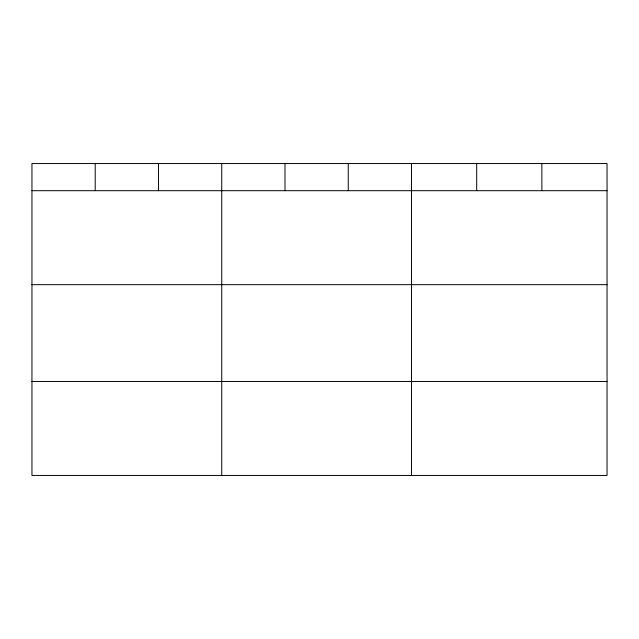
<?xml version="1.0" encoding="UTF-8"?>
<svg xmlns="http://www.w3.org/2000/svg" width="639" height="639" viewBox="0 0 639 639"><rect width="100%" height="100%" fill="white"/><g stroke="black" fill="none" stroke-linecap="round" stroke-linejoin="round"><path stroke-width="0.96" d="M607.05 190.694L607.05 475.448L31.95 475.448L31.95 163.552L607.05 163.552L607.05 190.694L31.95 190.694M31.95 284.667L607.05 284.667M31.95 381.475L607.05 381.475M541.872 163.552L541.872 190.694M476.694 163.552L476.694 190.694M411.516 163.552L411.516 475.448M348.255 163.552L348.255 190.694M284.994 163.552L284.994 190.694M221.733 163.552L221.733 475.448M158.472 163.552L158.472 190.694M95.211 163.552L95.211 190.694"/></g></svg>
